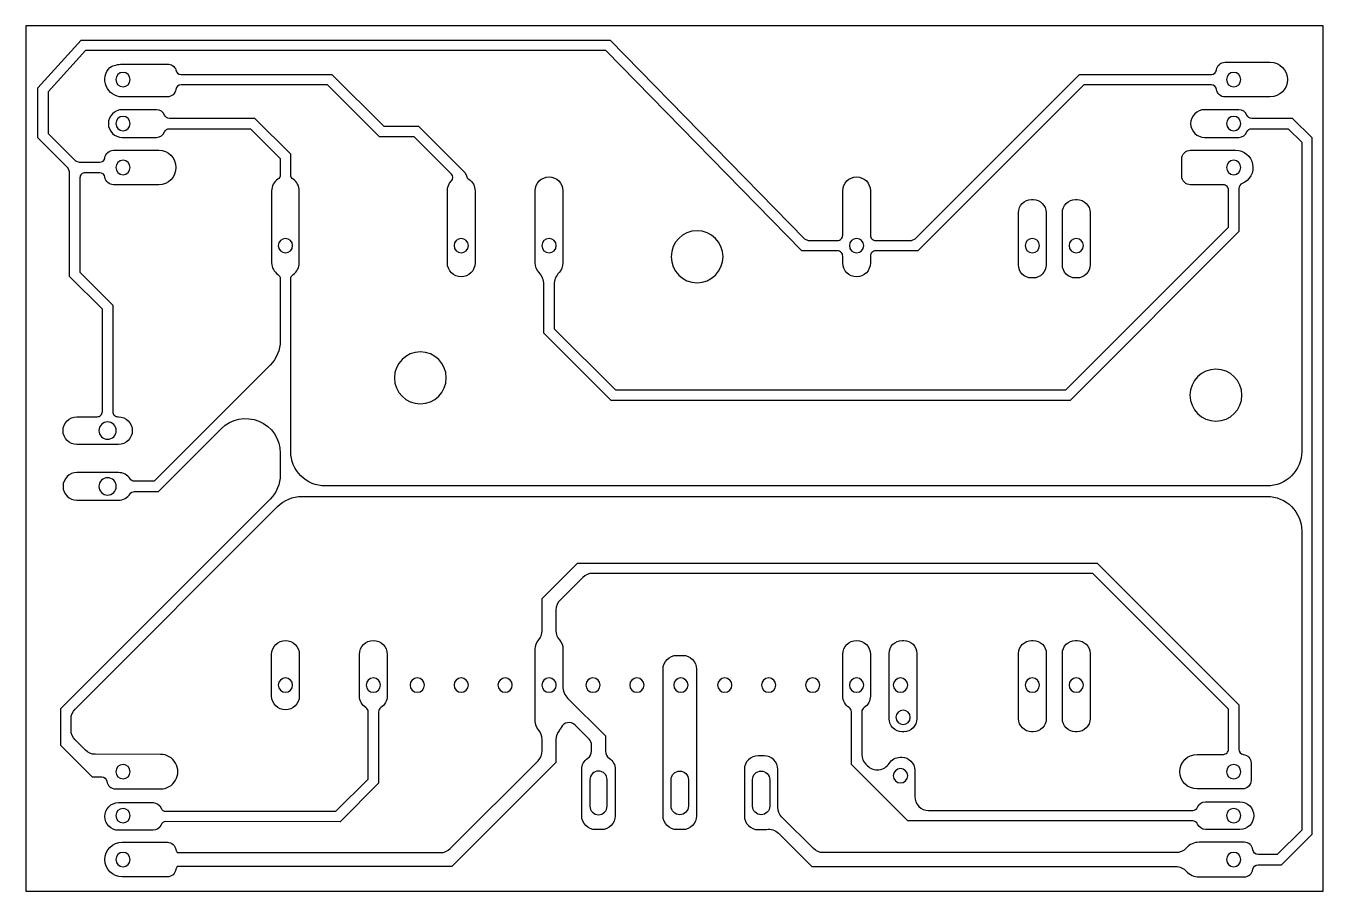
# Model space of a CAD drawing. Extents: x 99.5 to 174.5, y 49.3 to 99.3.
import ezdxf

# ---------------------------------------------------------------- set-up
doc = ezdxf.new("R2010")
doc.units = 0
doc.layers.add('TRACES', color=7, linetype='CONTINUOUS')

msp = doc.modelspace()

# ---------------------------------------------------------------- linework, layer by layer
at = {"layer": 'TRACES'}
msp.add_lwpolyline([(99.494, 49.34), (174.494, 49.34), (174.494, 99.34), (99.494, 99.34)], close=True, dxfattribs=at)
for points in [[(103.914, 77.052), (103.914, 82.962), (102.014, 84.862), (102.014, 90.91), (101.926, 91.122), (100.172, 92.876), (100.172, 95.771), (102.68, 98.521), (133.265, 98.521), (144.514, 87.031), (144.726, 86.943), (146.421, 86.943, 0.414214), (146.721, 87.243), (146.721, 89.813, -1), (148.321, 89.813), (148.321, 87.243, 0.414214), (148.621, 86.943), (150.695, 86.943), (150.907, 87.031), (160.415, 96.539), (168.034, 96.539, 0.377964), (168.332, 96.801, -0.372856), (168.828, 97.239), (171.44, 97.239, -1), (171.44, 95.239), (168.828, 95.239, -0.377964), (168.332, 95.676, 0.383089), (168.034, 95.939), (160.663, 95.939), (151.068, 86.343), (148.621, 86.343, 0.414214), (148.321, 86.043), (148.321, 85.643, -1), (146.721, 85.643), (146.721, 86.043, 0.414214), (146.421, 86.343), (144.353, 86.343), (133.017, 97.921), (102.929, 97.921), (100.772, 95.523), (100.772, 93.124), (102.35, 91.546), (102.562, 91.459), (103.764, 91.459, 0.377964), (104.062, 91.721, -0.372856), (104.558, 92.159), (107.17, 92.159, -1), (107.17, 90.159), (104.558, 90.159, -0.377964), (104.062, 90.596, 0.383089), (103.764, 90.859), (102.914, 90.859, 0.414214), (102.614, 90.559), (102.614, 85.111), (104.514, 83.21), (104.514, 77.052, 0.414214), (104.814, 76.752), (104.844, 76.752, -1), (104.844, 75.152), (102.437, 75.152, -1), (102.437, 76.752), (103.614, 76.752, 0.414214)], [(108.463, 96.539), (117.186, 96.539), (120.186, 93.539), (122.186, 93.539), (124.882, 90.842), (124.965, 90.683, 0.207416), (125.097, 90.484, -0.253709), (125.461, 89.813), (125.461, 85.643, -1), (123.861, 85.643), (123.861, 89.813, -0.195195), (124.087, 90.371, 0.410362), (124.084, 90.792), (121.937, 92.939), (119.937, 92.939), (116.937, 95.939), (108.463, 95.939, 0.377964), (108.166, 95.676, -0.372856), (107.67, 95.239), (105.058, 95.239, -0.668179), (104.351, 96.946, -0.134487), (105.058, 97.125), (107.67, 97.125, -0.351456), (108.166, 96.801, 0.383089)], [(103.493, 57.245, -0.198631), (102.928, 57.479), (102.335, 58.073, -0.198912), (102.1, 58.638), (102.1, 59.294, -0.198912), (102.335, 59.86), (114.039, 71.565, -0.198912), (115.454, 72.151), (171.258, 72.151, -0.414214), (173.258, 70.151), (173.258, 52.866), (171.85, 51.459), (170.733, 51.459, -0.383089), (170.436, 51.721, 0.377964), (169.94, 52.159), (167.328, 52.159, 0.213423), (166.582, 51.825, -0.213423), (165.986, 51.559), (145.594, 51.559, -0.198832), (145.029, 51.793), (143.207, 53.613, -0.198993), (142.973, 54.179), (142.973, 56.36, 0.414214), (142.173, 57.16), (141.832, 57.16, 0.414214), (141.032, 56.36), (141.032, 53.691, 0.414214), (141.832, 52.891), (142.173, 52.891), (142.308, 52.903, -0.243444), (143.008, 52.68), (144.929, 50.759), (165.986, 50.759, -0.213421), (166.582, 50.492, 0.213421), (167.328, 50.159), (169.94, 50.159, 0.372856), (170.436, 50.596, -0.377964), (170.733, 50.859), (172.099, 50.859), (173.858, 52.618), (173.858, 92.866), (172.726, 93.999), (170.369, 93.999, -0.315477), (170.091, 94.186, 0.305615), (169.628, 94.499), (167.638, 94.499, 1), (167.638, 92.899), (169.628, 92.899, 0.295797), (170.091, 93.211, -0.305615), (170.369, 93.399), (172.477, 93.399), (173.258, 92.618), (173.258, 74.751, -0.414214), (171.258, 72.751), (116.801, 72.751, -0.414214), (114.801, 74.751), (114.801, 84.721, -0.263669), (114.937, 84.973, 0.253709), (115.301, 85.643), (115.301, 89.813, 0.253709), (114.937, 90.484, -0.253709), (114.801, 90.735), (114.801, 91.924), (112.726, 93.999), (107.789, 93.999, -0.315477), (107.511, 94.186, 0.305615), (107.047, 94.499), (105.058, 94.499, 1), (105.058, 92.899), (107.047, 92.899, 0.295797), (107.511, 93.211, -0.305615), (107.789, 93.399), (112.477, 93.399), (114.201, 91.675), (114.201, 90.735, -0.255756), (114.064, 90.484, 0.253709), (113.701, 89.813), (113.701, 85.643, 0.243782), (114.064, 84.973, -0.253709), (114.201, 84.721), (114.201, 81.153, -0.198912), (113.615, 79.739), (106.903, 73.027), (105.766, 73.027, -0.263669), (105.515, 73.164, 0.253709), (104.844, 73.527), (102.437, 73.527, 1), (102.437, 71.927), (104.844, 71.927, 0.243782), (105.515, 72.291, -0.253709), (105.766, 72.427), (107.152, 72.427), (110.787, 76.062, -0.668179), (114.201, 74.648), (114.201, 73.403, -0.198912), (113.615, 71.989), (101.5, 59.874), (101.5, 57.775), (103.331, 55.945), (103.873, 55.944, -0.377964), (104.17, 55.682, 0.377964), (104.666, 55.244), (107.278, 55.241, 1), (107.28, 57.241)], [(129.163, 85.09, -0.193302), (128.941, 85.643), (128.941, 89.813, -1), (130.541, 89.813), (130.541, 85.643, -0.193302), (130.319, 85.09, 0.193302), (130.041, 84.398), (130.041, 81.838), (133.579, 78.3), (159.624, 78.3), (169.028, 87.704), (169.028, 89.859, 0.414214), (168.728, 90.159), (166.828, 90.159, -0.414214), (166.328, 90.659), (166.328, 91.659, -0.414214), (166.828, 92.159), (169.44, 92.159, -0.823903), (169.815, 90.232, 0.305448), (169.628, 89.954), (169.628, 87.455), (159.873, 77.7), (133.331, 77.7), (129.441, 81.59), (129.441, 84.398, 0.193302)], [(158.481, 88.551), (158.481, 85.525, -0.414214), (157.731, 84.775), (157.631, 84.775, -0.414214), (156.881, 85.525), (156.881, 88.551, -0.414214), (157.631, 89.301), (157.731, 89.301, -0.414214)], [(161.021, 88.551), (161.021, 85.525, -0.414214), (160.271, 84.775), (160.171, 84.775, -0.414214), (159.421, 85.525), (159.421, 88.551, -0.414214), (160.171, 89.301), (160.271, 89.301, -0.414214)], [(130.439, 58.797, -0.056407), (130.319, 58.607, 0.171573), (130.141, 58.105), (130.141, 56.777), (124.123, 50.759), (108.24, 50.759), (108.166, 50.596, -0.372856), (107.67, 50.159), (105.058, 50.159, -1), (105.058, 52.159), (107.67, 52.159, -0.377964), (108.166, 51.721), (108.239, 51.559), (123.46, 51.559, 0.198912), (124.026, 51.793), (129.107, 56.874, 0.198912), (129.341, 57.439), (129.341, 58.105, 0.182676), (129.141, 58.634, -0.182676), (128.941, 59.163), (128.941, 63.323, -0.182676), (129.141, 63.852, 0.182676), (129.341, 64.381), (129.341, 66.252), (131.388, 68.3), (161.425, 68.3), (169.628, 60.097), (169.628, 57.532, 0.377964), (169.89, 57.235, -0.372856), (170.328, 56.739), (170.328, 55.739, -0.414214), (169.828, 55.239), (167.216, 55.239, -1), (167.216, 57.239), (168.728, 57.239, 0.414214), (169.028, 57.539), (169.028, 59.848), (161.176, 67.7), (132.251, 67.7, 0.198912), (131.685, 67.466), (130.375, 66.155, 0.198912), (130.141, 65.59), (130.141, 64.381, 0.182676), (130.341, 63.852, -0.182676), (130.541, 63.323), (130.541, 61.178, 0.198912), (130.834, 60.471), (133, 58.305), (133, 57.434, 0.248171), (133.219, 57.021, -0.248171), (133.569, 56.36), (133.569, 53.691, -0.414214), (132.769, 52.891), (132.428, 52.891, -0.414214), (131.628, 53.691), (131.628, 56.36, -0.249145), (131.98, 57.022, 0.249145), (132.2, 57.437), (132.2, 57.766, 0.198912), (132.054, 58.12), (131.242, 58.931, 0.514876)], [(107.584, 53.35, 0.305615), (107.306, 53.162, -0.295797), (106.843, 52.85), (104.853, 52.85, -1), (104.853, 54.45), (106.843, 54.45, -0.305615), (107.306, 54.137, 0.315477), (107.584, 53.95), (117.415, 53.949), (119.281, 55.815), (119.281, 59.691, 0.263669), (119.144, 59.943, -0.253709), (118.781, 60.613), (118.781, 63.02, -1), (120.381, 63.02), (120.381, 60.613, -0.243782), (120.017, 59.943, 0.253709), (119.881, 59.691), (119.881, 55.566), (117.663, 53.349)], [(115.301, 60.613, -1), (113.701, 60.613), (113.701, 63.02, -1), (115.301, 63.02)], [(151.686, 53.999), (166.955, 53.999, 0.315477), (167.233, 54.186, -0.305615), (167.697, 54.499), (169.686, 54.499, -1), (169.686, 52.899), (167.697, 52.899, -0.295797), (167.233, 53.211, 0.305615), (166.955, 53.399), (150.477, 53.399), (147.221, 56.655), (147.221, 59.691, 0.253709), (147.085, 59.943, -0.243782), (146.721, 60.613), (146.721, 63.02, -1), (148.321, 63.02), (148.321, 60.613, -0.253709), (147.957, 59.943, 0.263669), (147.821, 59.691), (147.821, 57.235, 0.198912), (148.055, 56.669), (148.153, 56.572, 0.483572), (149.399, 56.716, -0.259681), (150.036, 57.071), (150.136, 57.071, -0.414214), (150.886, 56.321), (150.886, 54.799, 0.414214)], [(149.404, 59.296), (149.404, 63.07, -0.414214), (150.154, 63.82), (150.254, 63.82, -0.414214), (151.004, 63.07), (151.004, 59.296, -0.414214), (150.254, 58.546), (150.154, 58.546, -0.414214)], [(156.891, 59.296), (156.891, 63.07, -0.414214), (157.641, 63.82), (157.741, 63.82, -0.414214), (158.491, 63.07), (158.491, 59.296, -0.414214), (157.741, 58.546), (157.641, 58.546, -0.414214)], [(159.421, 59.296), (159.421, 63.07, -0.414214), (160.171, 63.82), (160.271, 63.82, -0.414214), (161.021, 63.07), (161.021, 59.296, -0.414214), (160.271, 58.546), (160.171, 58.546, -0.414214)], [(136.33, 53.691), (136.33, 62.161, -0.414214), (137.13, 62.961), (137.471, 62.961, -0.414214), (138.271, 62.161), (138.271, 53.691, -0.414214), (137.471, 52.891), (137.13, 52.891, -0.414214)], [(132.6, 53.754, 0.414214), (133.1, 54.254), (133.1, 55.774, 1), (132.1, 55.774), (132.1, 54.254, 0.414214)], [(137.3, 53.754, -0.414214), (136.8, 54.254), (136.8, 55.774, -1), (137.8, 55.774), (137.8, 54.254, -0.414214)], [(142.004, 53.754, -0.414214), (141.504, 54.254), (141.504, 55.774, -1), (142.504, 55.774), (142.504, 54.254, -0.414214)]]:
    msp.add_lwpolyline(points, format="xyb", close=True, dxfattribs=at)
at = {"layer": 'TRACES', "extrusion": (0, 0, -1)}
for centre, radius in [((-105.108, 96.239, -0.004), 0.415), ((-169.328, 96.239, -0.004), 0.415), ((-105.108, 93.699, -0.004), 0.415), ((-169.328, 93.699, -0.004), 0.415), ((-105.108, 91.159, -0.004), 0.415), ((-169.328, 91.159, -0.004), 0.415), ((-114.501, 86.643, -0.004), 0.415), ((-124.661, 86.643, -0.004), 0.415), ((-129.741, 86.643, -0.004), 0.415), ((-138.3, 86, -0.004), 1.5), ((-147.521, 86.643, -0.004), 0.415), ((-157.681, 86.643, -0.004), 0.415), ((-160.221, 86.643, -0.004), 0.415), ((-122.3, 79, -0.004), 1.5), ((-168.3, 78, -0.004), 1.5), ((-104.214, 75.952, -0.004), 0.5), ((-104.214, 72.727, -0.004), 0.5), ((-114.501, 61.243, -0.004), 0.415), ((-119.581, 61.243, -0.004), 0.415), ((-122.121, 61.243, -0.004), 0.415), ((-124.661, 61.243, -0.004), 0.415), ((-127.201, 61.243, -0.004), 0.415), ((-129.741, 61.243, -0.004), 0.415), ((-132.281, 61.243, -0.004), 0.415), ((-134.821, 61.243, -0.004), 0.415), ((-137.361, 61.243, -0.004), 0.415), ((-139.901, 61.243, -0.004), 0.415), ((-142.441, 61.243, -0.004), 0.415), ((-144.981, 61.243, -0.004), 0.415), ((-147.521, 61.243, -0.004), 0.415), ((-150.061, 61.243, -0.004), 0.415), ((-157.681, 61.243, -0.004), 0.415), ((-160.221, 61.243, -0.004), 0.415), ((-150.214, 59.382, -0.004), 0.415), ((-105.108, 56.239, -0.004), 0.415), ((-150.061, 56.004, -0.004), 0.415), ((-169.328, 56.239, -0.004), 0.415), ((-105.108, 53.699, -0.004), 0.415), ((-169.328, 53.699, -0.004), 0.415), ((-105.108, 51.159, -0.004), 0.415), ((-169.328, 51.159, -0.004), 0.415)]:
    msp.add_circle(centre, radius, dxfattribs=at)

doc.saveas('drawing.dxf')
